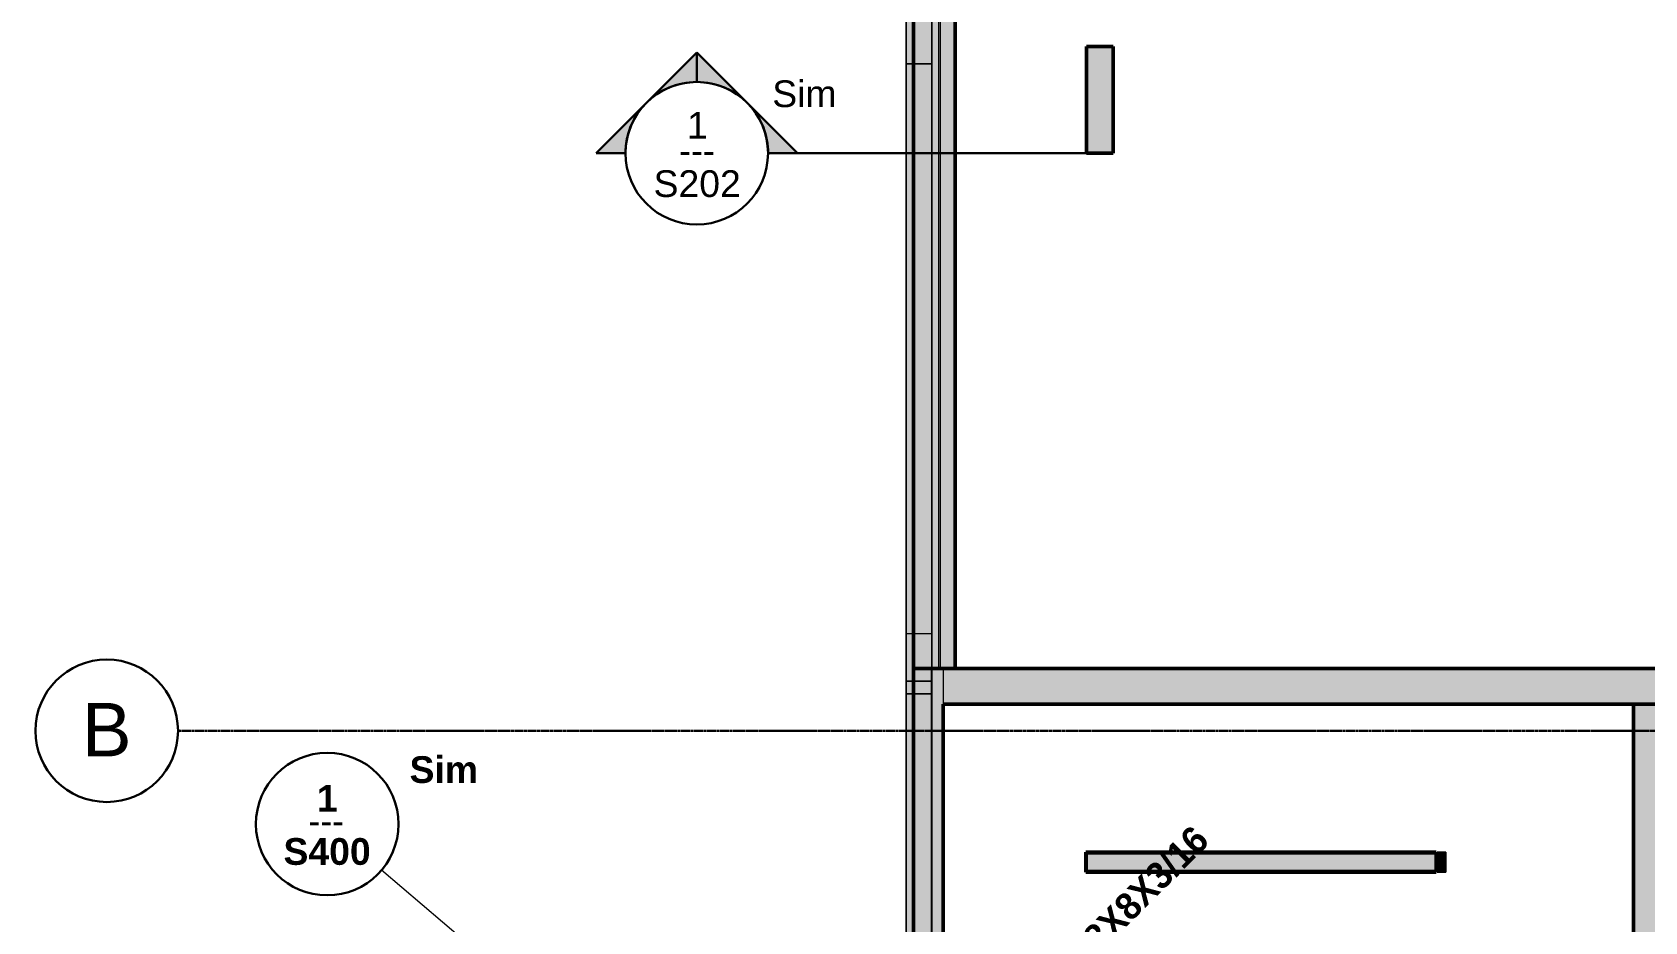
# Model space of a CAD drawing. Header units: inches. Extents: x -4126 to 593, y 9773 to 12297.
# Drawn here: x -4126 to -3583, y 11471 to 11770 of the extents above; entities that cross this region are included whole.
import ezdxf

# ---------------------------------------------------------------- set-up
doc = ezdxf.new("R2010")
doc.units = ezdxf.units.IN
doc.header["$MEASUREMENT"] = 0
doc.linetypes.add('Grid Line 1_2_', pattern=[0.875, 0.5, -0.125, 0.125, -0.125])
for name, color, linetype, lineweight in [('A-ANNO-SYMB', 150, 'Continuous', 9), ('A-WALL', 113, 'Continuous', 13), ('G-ANNO-SYMB', 111, 'Continuous', 30), ('I-WALL', 2, 'Continuous', 13), ('S-COLS-IDEN', 171, 'Continuous', 30), ('S-FNDN', 32, 'Continuous', 13), ('S-GRID', 1, 'Continuous', 9), ('S-GRID-IDEN', 1, 'Continuous', 30)]:
    doc.layers.add(name, color=color, linetype=linetype, lineweight=lineweight)
doc.styles.add('Arial', font='arial.ttf', dxfattribs={"height": 18})
doc.styles.add('Arial_1', font='arial.ttf', dxfattribs={"height": 9})
doc.styles.add('Arial_B_1', font='arialbd.ttf', dxfattribs={"height": 9})
doc.styles.add('Century Gothic', font='ufonts.com_century-gothic.ttf', dxfattribs={"height": 9})
doc.styles.add('Century Gothic_1', font='ufonts.com_century-gothic.ttf', dxfattribs={"height": 0.09375})
doc.styles.add('Century Gothic_B', font='GOTHICB.TTF', dxfattribs={"height": 9})

# ---------------------------------------------------------------- blocks, each defined once
blk = doc.blocks.new('CTR - 1st Phase - Shell_rvt-1-FRAMING PLAN - 1ST FLOOR')
at = {"layer": 'A-WALL', "lineweight": 5, "transparency": 33554585}
h = blk.add_hatch(color=13, dxfattribs=at)
h.paths.add_polyline_path([(-3829.32, 11551.9), (-3829.32, 11567.79), (-3831.82, 11567.79), (-3831.82, 11551.9)], flags=0)
h.paths.add_polyline_path([(-3831.82, 11759.79), (-3829.32, 11759.79), (-3829.32, 11786.99), (-3831.82, 11786.99), (-3831.82, 11772.87)], flags=0)
h.paths.add_polyline_path([(-3829.32, 11826.99), (-3829.32, 11830.99), (-3831.82, 11830.99), (-3831.82, 11826.99)], flags=0)
h = blk.add_hatch(color=13, dxfattribs=at)
h.paths.add_polyline_path([(-3823.32, 11551.9), (-3823.2, 11551.9), (-3823.2, 11567.79), (-3829.32, 11567.79), (-3829.32, 11551.9)], flags=0)
h.paths.add_polyline_path([(-3829.32, 11759.79), (-3823.2, 11759.79), (-3823.2, 11776.69), (-3823.89, 11776.69), (-3824.36, 11776.81), (-3824.72, 11777.22), (-3824.82, 11777.62), (-3824.82, 11780.76), (-3824.7, 11781.22), (-3824.3, 11781.58), (-3823.89, 11781.69), (-3823.2, 11781.69), (-3823.2, 11786.99), (-3829.32, 11786.99), (-3829.32, 11772.87)], flags=0)
h.paths.add_polyline_path([(-3823.2, 11777.15), (-3823.2, 11781.22), (-3823.89, 11781.22), (-3824.13, 11781.16), (-3824.3, 11780.99), (-3824.36, 11780.76), (-3824.36, 11777.62), (-3824.3, 11777.39), (-3824.13, 11777.22), (-3823.89, 11777.15)], flags=0)
h.paths.add_polyline_path([(-3829.32, 11826.99), (-3823.2, 11826.99), (-3823.2, 11830.99), (-3829.32, 11830.99), (-3829.32, 11828.15)], flags=0)
for points in [[(-3829.32, 11567.79), (-3829.32, 11759.79), (-3831.82, 11759.79), (-3831.82, 11567.79)], [(-3829.32, 11567.79), (-3823.2, 11567.79), (-3823.2, 11759.79), (-3829.32, 11759.79)], [(-3829.32, 11445.99), (-3829.32, 11551.9), (-3831.82, 11551.9), (-3831.82, 11445.99), (-3829.65, 11445.99)]]:
    blk.add_hatch(color=13, dxfattribs=at).paths.add_polyline_path(points, flags=0)
h = blk.add_hatch(color=13, dxfattribs=at)
h.paths.add_polyline_path([(-3829.32, 11430.08), (-3823.82, 11430.08), (-3823.82, 11430.99), (-3829.32, 11430.99)], flags=0)
h.paths.add_polyline_path([(-3823.82, 11434.39), (-3823.82, 11438.99), (-3823.2, 11438.99), (-3823.2, 11551.9), (-3829.32, 11551.9), (-3829.32, 11434.39), (-3829.11, 11434.39)], flags=0)
at = {"layer": 'A-WALL', "color": 33}
for p, q in [((-3831.82, 11551.9), (-3831.82, 11933.34)), ((-3823.2, 11776.69), (-3823.2, 11556.21)), ((-3829.32, 11759.79), (-3831.82, 11759.79)), ((-3823.2, 11759.79), (-3829.32, 11759.79)), ((-3829.32, 11567.79), (-3831.82, 11567.79)), ((-3823.2, 11567.79), (-3829.32, 11567.79)), ((-3823.2, 11556.19), (-3823.2, 11551.9)), ((-3831.82, 11551.9), (-3829.32, 11551.9)), ((-3831.82, 11547.59), (-3831.82, 11551.9)), ((-3831.82, 11445.99), (-3831.82, 11547.59)), ((-3830.72, 11547.59), (-3831.82, 11547.59)), ((-3831.82, 11547.59), (-3829.32, 11547.59)), ((-3829.32, 11547.59), (-3830.72, 11547.59)), ((-3829.32, 11551.9), (-3823.2, 11551.9)), ((-3823.2, 11547.59), (-3829.32, 11547.59)), ((-3829.32, 11547.59), (-3823.2, 11547.59)), ((-3823.2, 11551.9), (-3823.2, 11547.59)), ((-3823.2, 11547.59), (-3823.2, 11438.99))]:
    blk.add_line(p, q, dxfattribs=at)
at = {"layer": 'A-WALL', "color": 253}
for p, q in [((-3831.82, 11786.99), (-3831.82, 11759.79)), ((-3823.2, 11759.79), (-3823.2, 11776.69)), ((-3831.82, 11759.79), (-3831.82, 11567.79)), ((-3831.82, 11759.79), (-3829.32, 11759.79)), ((-3829.32, 11759.79), (-3823.2, 11759.79)), ((-3823.2, 11567.79), (-3823.2, 11759.79)), ((-3831.82, 11567.79), (-3831.82, 11551.9)), ((-3829.32, 11567.79), (-3831.82, 11567.79)), ((-3823.2, 11567.79), (-3829.32, 11567.79)), ((-3823.2, 11551.9), (-3823.2, 11567.79)), ((-3829.32, 11551.9), (-3831.82, 11551.9)), ((-3831.82, 11551.9), (-3831.82, 11445.99)), ((-3823.2, 11551.9), (-3829.32, 11551.9)), ((-3823.2, 11430.99), (-3823.2, 11551.9))]:
    blk.add_line(p, q, dxfattribs=at)
blk = doc.blocks.new('CTR - 1st Phase -Stairs _ Elevators_rvt-1-FRAMING PLAN - 1ST FLOOR')
at = {"layer": 'I-WALL', "lineweight": 5, "transparency": 33554585}
for points in [[(-3771.32, 11487.61), (-3653.32, 11487.61), (-3653.32, 11488.24), (-3770.7, 11488.24), (-3770.7, 11493.74), (-3653.32, 11493.74), (-3653.32, 11494.36), (-3771.32, 11494.36), (-3771.32, 11488.24)], [(-3653.32, 11488.24), (-3653.32, 11493.74), (-3770.7, 11493.74), (-3770.7, 11488.24), (-3765.2, 11488.24)], [(-3653.32, 11487.61), (-3653.07, 11487.61), (-3653.07, 11494.36), (-3653.32, 11494.36), (-3653.32, 11488.24)], [(-3650.07, 11487.61), (-3650.07, 11494.36), (-3653.07, 11494.36), (-3653.07, 11487.61)]]:
    blk.add_hatch(color=10, dxfattribs=at).paths.add_polyline_path(points, flags=0)
at = {"layer": 'A-WALL', "color": 253}
for p, q in [((-3770.7, 11488.24), (-3770.7, 11493.74)), ((-3770.7, 11493.74), (-3653.32, 11493.74)), ((-3770.7, 11488.24), (-3653.32, 11488.24))]:
    blk.add_line(p, q, dxfattribs=at)
at = {"layer": 'I-WALL', "color": 53, "lineweight": 50}
for p, q in [((-3771.32, 11493.74), (-3771.32, 11494.36)), ((-3771.32, 11494.36), (-3653.32, 11494.36)), ((-3771.32, 11488.24), (-3771.32, 11493.74)), ((-3653.32, 11494.36), (-3653.32, 11487.61)), ((-3771.32, 11487.61), (-3771.32, 11488.24)), ((-3653.32, 11487.61), (-3771.32, 11487.61))]:
    blk.add_line(p, q, dxfattribs=at)
at = {"layer": 'I-WALL', "color": 254}
for p, q in [((-3771.32, 11494.36), (-3771.32, 11487.61)), ((-3771.32, 11494.36), (-3653.32, 11494.36)), ((-3653.32, 11493.74), (-3653.32, 11494.36)), ((-3653.07, 11494.36), (-3650.07, 11494.36)), ((-3653.07, 11494.36), (-3653.07, 11487.61)), ((-3650.07, 11494.36), (-3650.07, 11487.61)), ((-3653.32, 11487.61), (-3771.32, 11487.61)), ((-3653.32, 11487.61), (-3653.32, 11488.24)), ((-3650.07, 11487.61), (-3653.07, 11487.61))]:
    blk.add_line(p, q, dxfattribs=at)
at = {"layer": 'I-WALL', "color": 9}
blk.add_line((-3653.32, 11488.24), (-3653.32, 11493.74), dxfattribs=at)
at = {"layer": 'I-WALL', "color": 253}
for p, q in [((-3650.07, 11494.36), (-3653.07, 11494.36)), ((-3650.07, 11494.36), (-3650.07, 11487.61)), ((-3653.07, 11487.61), (-3650.07, 11487.61))]:
    blk.add_line(p, q, dxfattribs=at)
blk = doc.blocks.new('Grid - Grid Head - Circle-1738874-FRAMING PLAN - 1ST FLOOR')
at = {"layer": 'S-GRID-IDEN'}
for start, end in [(360, 180), (180, 360)]:
    blk.add_arc((0, 0), 0.25, start, end, dxfattribs=at)
blk = doc.blocks.new('Detail View - Callout Head-1738297-FRAMING PLAN - 1ST FLOOR')
at = {"layer": 'A-ANNO-SYMB', "lineweight": 30}
for start, end in [(360, 180), (180, 360)]:
    blk.add_arc((0, 0), 0.25, start, end, dxfattribs=at)
at = {"layer": 'A-ANNO-SYMB', "insert": (-0.0662, 0.0585), "char_height": 0.09375, "width": 0.160969, "attachment_point": 1, "style": 'Century Gothic_1'}
blk.add_mtext('---', dxfattribs=at)
blk = doc.blocks.new('Section - 3_32_ x 3_8_-1738294-FRAMING PLAN - 1ST FLOOR')
at = {"layer": 'G-ANNO-SYMB', "lineweight": 9}
blk.add_hatch(color=256, dxfattribs=at).paths.add_polyline_path([(0, 0.375), (0, 0), (-0.09375, 0), (-0.09375, 0.375)], flags=0)
at = {"layer": 'G-ANNO-SYMB', "lineweight": 50}
for p, q in [((0, 0.375), (-0.09375, 0.375)), ((-0.09375, 0.375), (-0.09375, 0)), ((0, 0), (0, 0.375)), ((-0.09375, 0), (0, 0))]:
    blk.add_line(p, q, dxfattribs=at)
blk = doc.blocks.new('Section - Section Head - Filled-1738293-FRAMING PLAN - 1ST FLOOR')
at = {"layer": 'G-ANNO-SYMB', "lineweight": 9}
h = blk.add_hatch(color=256, dxfattribs=at)
edge = h.paths.add_edge_path(flags=0)
edge.add_line((-0.4268, 0.1768), (-0.25, 0.3536))
edge.add_line((-0.25, 0.3536), (-0.25, 0.25))
edge.add_arc((-0.25, 0), 0.25, 90, 135)
h = blk.add_hatch(color=256, dxfattribs=at)
edge = h.paths.add_edge_path(flags=0)
edge.add_arc((-0.25, 0), 0.25, 45, 90)
edge.add_line((-0.25, 0.25), (-0.25, 0.3536))
edge.add_line((-0.25, 0.3536), (-0.0732, 0.1768))
h = blk.add_hatch(color=256, dxfattribs=at)
edge = h.paths.add_edge_path(flags=0)
edge.add_arc((-0.25, 0), 0.2503, 137.9216, 180)
edge.add_line((-0.5003, 0), (-0.6036, 0))
edge.add_line((-0.6036, 0), (-0.4358, 0.1678))
h = blk.add_hatch(color=256, dxfattribs=at)
edge = h.paths.add_edge_path(flags=0)
edge.add_line((-0.0642, 0.1678), (0.1036, 0))
edge.add_line((0.1036, 0), (0.0003, 0))
edge.add_arc((-0.25, 0), 0.2503, 0, 42.0784)
at = {"layer": 'G-ANNO-SYMB'}
for p, q in [((-0.25, 0.3536), (-0.4268, 0.1768)), ((-0.25, 0.25), (-0.25, 0.3536)), ((-0.0732, 0.1768), (-0.25, 0.3536)), ((-0.25, 0.3536), (-0.25, 0.25)), ((-0.4358, 0.1678), (-0.6036, 0)), ((0.1036, 0), (-0.0642, 0.1678)), ((-0.6036, 0), (-0.5003, 0)), ((0.0003, 0), (0.1036, 0))]:
    blk.add_line(p, q, dxfattribs=at)
for centre, radius, start, end in [((-0.2503, 0), 0.25, 360, 180), ((-0.25, 0), 0.25, 90, 135), ((-0.25, 0), 0.25, 45, 90), ((-0.25, 0), 0.2503, 137.9216, 180), ((-0.25, 0), 0.2503, 0, 42.0784), ((-0.2503, 0), 0.25, 180, 360)]:
    blk.add_arc(centre, radius, start, end, dxfattribs=at)

msp = doc.modelspace()

# ---------------------------------------------------------------- hatches: boundary and pattern name
at = {"layer": 'A-WALL', "transparency": 33554483}
msp.add_hatch(color=256, dxfattribs=at).paths.add_polyline_path([(-3579.324, 11432.189), (-3579.324, 11544.189), (-3586.949, 11544.189), (-3586.949, 11432.189)], flags=0)
at = {"layer": 'S-FNDN', "transparency": 33554483}
h = msp.add_hatch(color=256, dxfattribs=at)
h.paths.add_polyline_path([(-3819.324, 11556.189), (-3815.324, 11556.189), (-3815.324, 11831.189), (-3823.199, 11831.189), (-3823.199, 11781.689), (-3820.754, 11781.689), (-3820.289, 11781.565), (-3819.932, 11781.162), (-3819.824, 11780.759), (-3819.824, 11777.619), (-3819.948, 11777.154), (-3820.351, 11776.797), (-3820.754, 11776.689), (-3823.199, 11776.689), (-3823.199, 11556.189)], flags=0)
h.paths.add_polyline_path([(-3820.754, 11777.154), (-3820.521, 11777.217), (-3820.351, 11777.387), (-3820.289, 11777.619), (-3820.289, 11780.759), (-3820.351, 11780.992), (-3820.521, 11781.162), (-3820.754, 11781.224), (-3823.199, 11781.224), (-3823.199, 11777.154), (-3821.289, 11777.154)], flags=0)
h = msp.add_hatch(color=256, dxfattribs=at)
h.paths.add_polyline_path([(-3823.324, 9901.189), (-3823.324, 9961.902), (-3819.324, 9961.902), (-3819.324, 9962.021), (-3823.324, 9962.062), (-3823.324, 10009.089), (-3829.324, 10009.056), (-3829.324, 9901.189)], flags=0)
h.paths.add_polyline_path([(-3819.324, 11438.989), (-3819.324, 11556.189), (-3823.199, 11556.189), (-3823.199, 11438.989)], flags=0)
msp.add_hatch(color=256, dxfattribs=at).paths.add_polyline_path([(-3819.324, 11544.189), (-3599.324, 11544.189), (-3599.324, 11556.189), (-3819.324, 11556.189)], flags=0)
h = msp.add_hatch(color=256, dxfattribs=at)
h.paths.add_polyline_path([(-3599.324, 11544.189), (-3495.324, 11544.189), (-3495.324, 11551.814), (-3490.324, 11551.814), (-3490.324, 11556.189), (-3599.324, 11556.189)], flags=0)
h.paths.add_polyline_path([(-3433.324, 11546.989), (-3433.324, 11548.189), (-3485.699, 11548.189), (-3485.699, 11546.989), (-3468.111, 11546.989)], flags=0)

# ---------------------------------------------------------------- linework, layer by layer
at = {"layer": 'A-ANNO-SYMB'}
msp.add_line((-3972.912, 11457.999), (-4008.426, 11488.218), dxfattribs=at)
at = {"layer": 'A-WALL', "lineweight": 50}
msp.add_line((-3586.949, 11544.189), (-3586.949, 11432.189), dxfattribs=at)
at = {"layer": 'G-ANNO-SYMB'}
msp.add_line((-3878.274, 11729.68), (-3771.061, 11729.68), dxfattribs=at)
at = {"layer": 'S-FNDN', "lineweight": 50}
for p, q in [((-3829.324, 9899.189), (-3829.324, 12087.189)), ((-3815.324, 11831.189), (-3815.324, 11556.189)), ((-3829.324, 11556.189), (-3154.324, 11556.189)), ((-3819.324, 11544.189), (-3819.324, 9901.189)), ((-3495.324, 11544.189), (-3819.324, 11544.189))]:
    msp.add_line(p, q, dxfattribs=at)
at = {"layer": 'S-FNDN'}
for p, q in [((-3820.824, 11556.189), (-3820.824, 11831.189)), ((-3820.324, 11831.189), (-3820.324, 11556.189)), ((-3823.324, 9943.189), (-3823.324, 11556.189)), ((-3819.324, 11556.189), (-3819.324, 11544.189))]:
    msp.add_line(p, q, dxfattribs=at)
at = {"layer": 'S-GRID', "linetype": 'Grid Line 1_2_', "lineweight": 30}
for p, q in [((-3829.324, 9772.61), (-3829.324, 12247.501)), ((-1814.206, 11535.189), (-4076.95, 11535.189))]:
    msp.add_line(p, q, dxfattribs=at)

# ---------------------------------------------------------------- block references
at = {"lineweight": 5}
for name in ['CTR - 1st Phase - Shell_rvt-1-FRAMING PLAN - 1ST FLOOR', 'CTR - 1st Phase -Stairs _ Elevators_rvt-1-FRAMING PLAN - 1ST FLOOR']:
    msp.add_blockref(name, (0, 0), dxfattribs=at)
at = {"layer": 'A-ANNO-SYMB', "xscale": 95.99999999999994, "yscale": 95.99999999999994, "zscale": 95.99999999999994}
msp.add_blockref('Detail View - Callout Head-1738297-FRAMING PLAN - 1ST FLOOR', (-4026.704, 11503.771), dxfattribs=at)
at = {"layer": 'G-ANNO-SYMB', "extrusion": (0, 0, -1), "xscale": 95.99999999999994, "yscale": 95.99999999999994, "zscale": 95.99999999999994}
msp.add_blockref('Section - 3_32_ x 3_8_-1738294-FRAMING PLAN - 1ST FLOOR', (3771.061, 11729.68), dxfattribs=at)
at = {"layer": 'G-ANNO-SYMB', "xscale": 95.99999999999994, "yscale": 95.99999999999994, "zscale": 95.99999999999994}
msp.add_blockref('Section - Section Head - Filled-1738293-FRAMING PLAN - 1ST FLOOR', (-3878.274, 11729.68), dxfattribs=at)
at = {"layer": 'S-GRID-IDEN', "xscale": 95.99999999999994, "yscale": 95.99999999999994, "zscale": 95.99999999999994, "rotation": 89.99999999999987}
msp.add_blockref('Grid - Grid Head - Circle-1738874-FRAMING PLAN - 1ST FLOOR', (-4100.95, 11535.189), dxfattribs=at)

# ---------------------------------------------------------------- texts
at = {"layer": 'A-ANNO-SYMB', "char_height": 9, "attachment_point": 1, "style": 'Arial_B_1'}
for s, insert, width in [('Sim', (-3998.992, 11526.616), 28.179), ('\\fArial|b1|i0|c0|p34|;1', (-4030.194, 11516.912), 8.484), ('S400', (-4041.438, 11499.037), 35.754)]:
    msp.add_mtext(s, dxfattribs=dict(at, insert=insert, width=width))
at = {"layer": 'G-ANNO-SYMB', "lineweight": 9, "char_height": 9, "attachment_point": 1}
for s, insert, width, style in [('Sim', (-3876.893, 11754.221), 26.664, 'Arial_1'), ('1', (-3905.595, 11743.589), 8.484, 'Arial_1'), ('---', (-3908.246, 11735.082), 15.453, 'Century Gothic'), ('S202', (-3916.839, 11723.953), 35.754, 'Arial_1')]:
    msp.add_mtext(s, dxfattribs=dict(at, insert=insert, width=width, style=style))
at = {"layer": 'S-COLS-IDEN', "lineweight": 9, "insert": (-3817.926, 11421.655), "char_height": 9, "width": 148.773, "attachment_point": 1, "rotation": 45, "style": 'Century Gothic_B'}
msp.add_mtext('P1.1 -  HSS8X8X3/16', dxfattribs=at)
at = {"layer": 'S-GRID-IDEN', "lineweight": 9, "insert": (-4109.356, 11544.57), "char_height": 18, "width": 20.301, "attachment_point": 1, "style": 'Arial'}
msp.add_mtext('B', dxfattribs=at)

doc.saveas('drawing.dxf')
